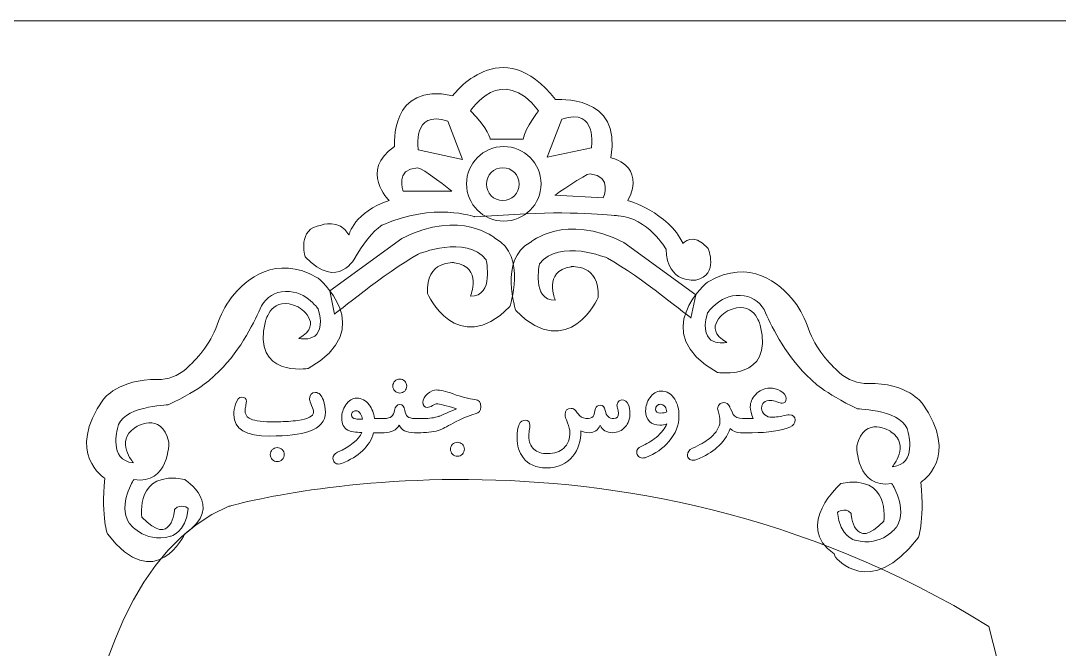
# Model space of a CAD drawing. Header units: millimetres. Extents: x -171.7 to -121.7, y -138.5 to -88.5.
# Drawn here: x -155.94 to -138.34, y -99.15 to -88.5 of the extents above; entities that cross this region are included whole.
import ezdxf

# ---------------------------------------------------------------- set-up
doc = ezdxf.new("R2010")
doc.units = ezdxf.units.MM
doc.header["$MEASUREMENT"] = 0
doc.layers.add('Layer 1', color=7, linetype='Continuous')

msp = doc.modelspace()

# ---------------------------------------------------------------- linework, layer by layer
at = {"layer": 'Layer 1', "color": 250, "lineweight": 18}
msp.add_open_spline([(-168.6577, -88.5016), (-168.6577, -88.5016), (-124.6578, -88.5016), (-124.6578, -88.5016), (-123.0078, -88.5016), (-121.6578, -89.8517), (-121.6578, -91.5016), (-121.6578, -91.5016), (-121.6578, -135.5016), (-121.6578, -135.5016), (-121.6578, -137.1515), (-123.0078, -138.5016), (-124.6578, -138.5016), (-124.6578, -138.5016), (-168.6577, -138.5016), (-168.6577, -138.5016), (-170.3078, -138.5016), (-171.6578, -137.1515), (-171.6578, -135.5016), (-171.6578, -135.5016), (-171.6578, -91.5016), (-171.6578, -91.5016), (-171.6578, -89.8517), (-170.3078, -88.5016), (-168.6577, -88.5016)], degree=3, knots=[0, 0, 0, 0, 0.125, 0.125, 0.125, 0.25, 0.25, 0.25, 0.375, 0.375, 0.375, 0.5, 0.5, 0.5, 0.625, 0.625, 0.625, 0.75, 0.75, 0.75, 0.875, 0.875, 0.875, 1, 1, 1, 1], dxfattribs=at)
at = {"layer": 'Layer 1', "color": 250, "lineweight": 9}
for points, knots in [([(-148.2453, -91.8214), (-148.2453, -91.8214), (-148.9392, -91.5713), (-149.8106, -91.9625), (-149.8106, -91.9625), (-149.9934, -92.0443), (-150.2625, -92.499), (-150.2625, -92.499), (-150.553, -93.0962), (-151.1177, -92.499), (-151.1177, -92.499), (-151.263, -92.023), (-150.8435, -91.9625), (-150.8435, -91.9625), (-150.5427, -91.8453), (-150.3754, -92.1281), (-150.3754, -92.1281), (-150.2869, -91.7405), (-149.6936, -91.5471), (-149.6936, -91.547), (-150.2142, -91.0413), (-149.601, -90.6326), (-149.601, -90.6326), (-149.6977, -89.5299), (-148.6166, -89.7719), (-148.6165, -89.7719), (-147.7936, -88.6585), (-146.8737, -89.8366), (-146.8737, -89.8364), (-145.7281, -89.7396), (-145.9379, -90.8209), (-145.9379, -90.8209), (-145.3415, -90.9425), (-145.6474, -91.5471), (-145.6474, -91.547), (-144.9711, -91.7405), (-144.7129, -92.2732), (-144.7129, -92.2732), (-144.5502, -92.0634), (-144.292, -92.3539), (-144.292, -92.3539), (-144.0958, -92.7998), (-144.497, -92.894), (-144.497, -92.894), (-144.9857, -92.9671), (-145.0018, -92.3701), (-145.0018, -92.3701), (-145.3084, -91.8376), (-145.8085, -91.8052), (-145.8085, -91.8052), (-146.51, -91.7234), (-147.3777, -91.7724), (-147.3777, -91.7724), (-148.2453, -91.8214), (-148.2453, -91.8214)], [0, 0, 0, 0, 0.0555556, 0.0555556, 0.0555556, 0.1111111, 0.1111111, 0.1111111, 0.1666667, 0.1666667, 0.1666667, 0.2222222, 0.2222222, 0.2222222, 0.2777778, 0.2777778, 0.2777778, 0.3333333, 0.3333333, 0.3333333, 0.3888889, 0.3888889, 0.3888889, 0.4444444, 0.4444444, 0.4444444, 0.5, 0.5, 0.5, 0.5555556, 0.5555556, 0.5555556, 0.6111111, 0.6111111, 0.6111111, 0.6666667, 0.6666667, 0.6666667, 0.7222222, 0.7222222, 0.7222222, 0.7777778, 0.7777778, 0.7777778, 0.8333333, 0.8333333, 0.8333333, 0.8888889, 0.8888889, 0.8888889, 0.9444444, 0.9444444, 0.9444444, 1, 1, 1, 1]), ([(-147.9791, -90.5078), (-147.9791, -90.5078), (-148.0095, -90.3366), (-148.3153, -90.0273), (-148.3153, -90.0273), (-147.7909, -89.2044), (-147.1615, -90.0273), (-147.1615, -90.0273), (-147.3827, -90.2988), (-147.4224, -90.5078), (-147.4224, -90.5078), (-147.9791, -90.5078), (-147.9791, -90.5078)], [0, 0, 0, 0, 0.25, 0.25, 0.25, 0.5, 0.5, 0.5, 0.75, 0.75, 0.75, 1, 1, 1, 1]), ([(-148.4498, -90.8505), (-148.4498, -90.8505), (-149.2012, -90.6891), (-149.2012, -90.6891), (-149.2012, -90.6891), (-149.3132, -89.9953), (-148.6998, -90.2049), (-148.6998, -90.2049), (-148.4498, -90.8505), (-148.4498, -90.8505)], [0, 0, 0, 0, 0.3333333, 0.3333333, 0.3333333, 0.6666667, 0.6666667, 0.6666667, 1, 1, 1, 1]), ([(-147.0178, -90.8137), (-147.0178, -90.8137), (-146.2661, -90.6545), (-146.2661, -90.6545), (-146.2661, -90.6545), (-146.1522, -89.961), (-146.7658, -90.1689), (-146.7658, -90.1689), (-147.0178, -90.8137), (-147.0178, -90.8137)], [0, 0, 0, 0, 0.3333333, 0.3333333, 0.3333333, 0.6666667, 0.6666667, 0.6666667, 1, 1, 1, 1]), ([(-147.1197, -91.2639), (-147.1197, -91.6127), (-147.4025, -91.8952), (-147.7511, -91.8952), (-148.0999, -91.8952), (-148.3825, -91.6127), (-148.3825, -91.2639), (-148.3825, -90.9154), (-148.0999, -90.6326), (-147.7511, -90.6326), (-147.4025, -90.6326), (-147.1198, -90.9154), (-147.1197, -91.2639)], [0, 0, 0, 0, 0.25, 0.25, 0.25, 0.5, 0.5, 0.5, 0.75, 0.75, 0.75, 1, 1, 1, 1]), ([(-147.1197, -91.2639), (-147.1197, -91.6127), (-147.4025, -91.8952), (-147.7511, -91.8952), (-148.0999, -91.8952), (-148.3825, -91.6127), (-148.3825, -91.2639), (-148.3825, -90.9154), (-148.0999, -90.6326), (-147.7511, -90.6326), (-147.4025, -90.6326), (-147.1197, -90.9154), (-147.1197, -91.2639)], [0, 0, 0, 0, 0.25, 0.25, 0.25, 0.5, 0.5, 0.5, 0.75, 0.75, 0.75, 1, 1, 1, 1]), ([(-148.6327, -91.3856), (-148.6327, -91.3856), (-149.4557, -91.3856), (-149.4557, -91.3856), (-149.4557, -91.3856), (-149.601, -91.0144), (-149.2137, -90.9904), (-149.1339, -90.9903), (-148.6327, -91.3856), (-148.6327, -91.3856)], [0, 0, 0, 0, 0.3333333, 0.3333333, 0.3333333, 0.6666667, 0.6666667, 0.6666667, 1, 1, 1, 1]), ([(-147.4897, -91.2687), (-147.4897, -91.4224), (-147.6143, -91.5471), (-147.768, -91.5471), (-147.9218, -91.547), (-148.0464, -91.4224), (-148.0464, -91.2687), (-148.0464, -91.1148), (-147.9218, -90.9904), (-147.768, -90.9904), (-147.6143, -90.9903), (-147.4897, -91.1148), (-147.4897, -91.2687)], [0, 0, 0, 0, 0.25, 0.25, 0.25, 0.5, 0.5, 0.5, 0.75, 0.75, 0.75, 1, 1, 1, 1]), ([(-146.8873, -91.4582), (-146.8873, -91.4582), (-146.0656, -91.4999), (-146.0656, -91.4999), (-146.0656, -91.4999), (-145.9013, -91.1367), (-146.2872, -91.0929), (-146.3665, -91.0888), (-146.8873, -91.4582), (-146.8873, -91.4582)], [0, 0, 0, 0, 0.3333333, 0.3333333, 0.3333333, 0.6666667, 0.6666667, 0.6666667, 1, 1, 1, 1]), ([(-148.318, -93.1688), (-148.318, -93.1688), (-148.1, -92.6726), (-148.5843, -92.5999), (-148.5843, -92.5999), (-149.0805, -92.5516), (-149.0443, -93.1204), (-149.0443, -93.1204), (-148.548, -94.2338), (-147.6524, -93.3504), (-147.6524, -93.3504), (-147.3499, -92.4789), (-147.8944, -92.1885), (-147.8944, -92.1884), (-148.4754, -91.6802), (-149.4799, -92.1885), (-149.4799, -92.1885), (-150.6994, -93.076), (-150.6994, -93.076), (-150.6994, -93.076), (-150.6177, -93.4713), (-150.6177, -93.4713), (-150.6177, -93.4713), (-149.7583, -92.7694), (-149.2016, -92.4547), (-149.2016, -92.4546), (-148.3906, -92.1159), (-148.0518, -92.5516), (-148.0518, -92.5516), (-147.9065, -93.1688), (-148.318, -93.1688)], [0, 0, 0, 0, 0.1, 0.1, 0.1, 0.2, 0.2, 0.2, 0.3, 0.3, 0.3, 0.4, 0.4, 0.4, 0.5, 0.5, 0.5, 0.6, 0.6, 0.6, 0.7, 0.7, 0.7, 0.8, 0.8, 0.8, 0.9, 0.9, 0.9, 1, 1, 1, 1]), ([(-146.8784, -93.236), (-146.8784, -93.236), (-147.0961, -92.7397), (-146.6122, -92.6672), (-146.6122, -92.6672), (-146.116, -92.6188), (-146.1522, -93.1875), (-146.1522, -93.1875), (-146.6485, -94.3009), (-147.544, -93.4177), (-147.544, -93.4177), (-147.8465, -92.5462), (-147.302, -92.2557), (-147.302, -92.2557), (-146.721, -91.7473), (-145.7166, -92.2557), (-145.7166, -92.2557), (-144.497, -93.1432), (-144.497, -93.1432), (-144.497, -93.1432), (-144.579, -93.5386), (-144.579, -93.5386), (-144.579, -93.5386), (-145.4381, -92.8368), (-145.9948, -92.522), (-145.9948, -92.5219), (-146.8056, -92.183), (-147.1446, -92.6188), (-147.1446, -92.6188), (-147.2898, -93.2361), (-146.8784, -93.236)], [0, 0, 0, 0, 0.1, 0.1, 0.1, 0.2, 0.2, 0.2, 0.3, 0.3, 0.3, 0.4, 0.4, 0.4, 0.5, 0.5, 0.5, 0.6, 0.6, 0.6, 0.7, 0.7, 0.7, 0.8, 0.8, 0.8, 0.9, 0.9, 0.9, 1, 1, 1, 1]), ([(-153.3286, -96.7754), (-153.3286, -96.7754), (-153.377, -97.4531), (-153.8853, -96.9086), (-153.8853, -96.9086), (-153.8853, -96.9086), (-153.8853, -96.9086), (-153.8853, -96.9086), (-154.0064, -96.1087), (-153.1592, -96.2726), (-153.1592, -96.2726), (-153.1592, -96.2726), (-153.1592, -96.2726), (-153.1592, -96.2726), (-152.4572, -96.7159), (-153.1592, -97.1935), (-153.1592, -97.1935), (-153.1592, -97.1935), (-153.1592, -97.1935), (-153.1592, -97.1935), (-153.6553, -98.2531), (-154.4663, -97.1935), (-154.4663, -97.1935), (-154.4663, -97.1935), (-154.4663, -97.1935), (-154.4663, -97.1935), (-154.5751, -96.9602), (-154.5146, -96.2505), (-154.5146, -96.2505), (-154.5146, -96.2505), (-154.5146, -96.2505), (-154.5148, -96.2505), (-155.1927, -95.8312), (-154.5329, -94.9116), (-154.5328, -94.9116), (-154.2793, -94.5637), (-153.6193, -94.5796), (-153.4431, -94.5838), (-153.2723, -94.5178), (-153.1399, -94.4016), (-152.959, -94.2429), (-152.7298, -93.9901), (-152.6095, -93.6533), (-152.5513, -93.4902), (-152.4761, -93.3332), (-152.3699, -93.1965), (-152.1161, -92.8694), (-151.6209, -92.4537), (-150.9081, -92.8542), (-150.9081, -92.8542), (-150.9081, -92.8542), (-150.9081, -92.8542), (-150.9081, -92.8542), (-149.855, -93.7135), (-151.0655, -94.3912), (-151.0655, -94.3912), (-151.0654, -94.3912), (-151.0654, -94.3912), (-151.0654, -94.3912), (-152.0336, -94.5486), (-151.7915, -93.5924), (-151.7915, -93.5924), (-151.6825, -93.1326), (-151.2347, -93.3504), (-151.2347, -93.3504), (-151.2347, -93.3504), (-151.2347, -93.3504), (-151.2347, -93.3504), (-150.775, -93.6286), (-151.2226, -93.8828), (-151.2226, -93.8828), (-151.2226, -93.8828), (-151.2226, -93.8828), (-151.2224, -93.8829), (-150.7216, -93.9979), (-150.896, -93.3866), (-150.896, -93.3866), (-151.1343, -93.0291), (-151.521, -93.0929), (-151.6827, -93.1196), (-151.817, -93.2322), (-151.8826, -93.3826), (-151.9961, -93.6431), (-152.2537, -94.1558), (-152.6525, -94.5122), (-152.6524, -94.5122), (-152.8687, -94.7421), (-153.4375, -95.0084), (-153.4375, -95.0084), (-153.4375, -95.0083), (-153.4375, -95.0083), (-153.4375, -95.0083), (-154.2604, -95.0325), (-154.2968, -95.4079), (-154.2968, -95.4079), (-154.4542, -95.9525), (-154.0306, -95.9888), (-154.0306, -95.9888), (-154.0306, -95.9888), (-154.0306, -95.9888), (-154.0308, -95.9884), (-154.3451, -95.6256), (-154.0064, -95.3958), (-154.0064, -95.3958), (-154.0064, -95.3958), (-154.0064, -95.3958), (-154.0064, -95.3958), (-153.5586, -95.0932), (-153.4254, -95.6378), (-153.4254, -95.6378), (-153.4254, -95.6377), (-153.4254, -95.6377), (-153.4254, -95.6377), (-153.4262, -96.3751), (-154.0184, -96.2726), (-154.0184, -96.2726), (-154.0184, -96.2726), (-154.0184, -96.2726), (-154.0184, -96.2727), (-154.2968, -96.6908), (-154.1031, -97.0053), (-154.1031, -97.0053), (-154.1031, -97.0053), (-154.1031, -97.0053), (-154.1031, -97.0053), (-153.8611, -97.3564), (-153.4012, -97.2354), (-153.4012, -97.2354), (-153.1361, -97.1778), (-153.0986, -96.7633), (-153.0986, -96.7633), (-153.0986, -96.7633), (-153.0986, -96.7633), (-153.0986, -96.7633), (-153.2198, -96.6666), (-153.3286, -96.7755), (-153.3286, -96.7755), (-153.3286, -96.7754), (-153.3286, -96.7754)], [0, 0, 0, 0, 0.0217391, 0.0217391, 0.0217391, 0.0434783, 0.0434783, 0.0434783, 0.0652174, 0.0652174, 0.0652174, 0.0869565, 0.0869565, 0.0869565, 0.1086957, 0.1086957, 0.1086957, 0.1304348, 0.1304348, 0.1304348, 0.1521739, 0.1521739, 0.1521739, 0.173913, 0.173913, 0.173913, 0.1956522, 0.1956522, 0.1956522, 0.2173913, 0.2173913, 0.2173913, 0.2391304, 0.2391304, 0.2391304, 0.2608696, 0.2608696, 0.2608696, 0.2826087, 0.2826087, 0.2826087, 0.3043478, 0.3043478, 0.3043478, 0.326087, 0.326087, 0.326087, 0.3478261, 0.3478261, 0.3478261, 0.3695652, 0.3695652, 0.3695652, 0.3913043, 0.3913043, 0.3913043, 0.4130435, 0.4130435, 0.4130435, 0.4347826, 0.4347826, 0.4347826, 0.4565217, 0.4565217, 0.4565217, 0.4782609, 0.4782609, 0.4782609, 0.5, 0.5, 0.5, 0.5217391, 0.5217391, 0.5217391, 0.5434783, 0.5434783, 0.5434783, 0.5652174, 0.5652174, 0.5652174, 0.5869565, 0.5869565, 0.5869565, 0.6086957, 0.6086957, 0.6086957, 0.6304348, 0.6304348, 0.6304348, 0.6521739, 0.6521739, 0.6521739, 0.673913, 0.673913, 0.673913, 0.6956522, 0.6956522, 0.6956522, 0.7173913, 0.7173913, 0.7173913, 0.7391304, 0.7391304, 0.7391304, 0.7608696, 0.7608696, 0.7608696, 0.7826087, 0.7826087, 0.7826087, 0.8043478, 0.8043478, 0.8043478, 0.826087, 0.826087, 0.826087, 0.8478261, 0.8478261, 0.8478261, 0.8695652, 0.8695652, 0.8695652, 0.8913043, 0.8913043, 0.8913043, 0.9130435, 0.9130435, 0.9130435, 0.9347826, 0.9347826, 0.9347826, 0.9565217, 0.9565217, 0.9565217, 0.9782609, 0.9782609, 0.9782609, 1, 1, 1, 1]), ([(-141.8677, -96.8427), (-141.8677, -96.8427), (-141.8192, -97.5205), (-141.311, -96.9759), (-141.311, -96.9759), (-141.311, -96.9759), (-141.311, -96.9759), (-141.311, -96.9757), (-141.1903, -96.176), (-142.037, -96.3399), (-142.037, -96.3399), (-142.037, -96.3399), (-142.037, -96.3399), (-142.0374, -96.3399), (-142.8535, -97.0543), (-142.1517, -97.5319), (-142.1517, -97.5319), (-142.1275, -97.5924), (-142.1275, -97.5924), (-142.1275, -97.5924), (-141.541, -98.3202), (-140.73, -97.2608), (-140.73, -97.2608), (-140.73, -97.2608), (-140.73, -97.2608), (-140.73, -97.2608), (-140.6212, -97.0273), (-140.6816, -96.3178), (-140.6816, -96.3178), (-140.6816, -96.3178), (-140.6816, -96.3178), (-140.6816, -96.3178), (-140.0037, -95.8986), (-140.6635, -94.9789), (-140.6635, -94.9789), (-140.917, -94.6309), (-141.5772, -94.6467), (-141.7531, -94.6509), (-141.9239, -94.5852), (-142.0566, -94.4688), (-142.2375, -94.3102), (-142.4664, -94.0575), (-142.5868, -93.7204), (-142.645, -93.5573), (-142.7203, -93.4005), (-142.8265, -93.2636), (-143.0801, -92.9365), (-143.5756, -92.521), (-144.2885, -92.9213), (-144.2885, -92.9213), (-145.3412, -93.7806), (-144.1312, -94.4584), (-144.1312, -94.4584), (-144.1312, -94.4584), (-144.1312, -94.4584), (-144.1312, -94.4584), (-143.1628, -94.6158), (-143.4048, -93.6597), (-143.4048, -93.6596), (-143.5137, -93.1997), (-143.9615, -93.4177), (-143.9615, -93.4177), (-143.9615, -93.4177), (-143.9615, -93.4177), (-143.9615, -93.4177), (-144.4216, -93.696), (-143.9738, -93.9502), (-143.9738, -93.9502), (-143.9738, -93.9501), (-143.9738, -93.9501), (-143.9741, -93.9501), (-144.4747, -94.065), (-144.3005, -93.4539), (-144.3005, -93.4539), (-144.3005, -93.4538), (-144.3005, -93.4538), (-144.3005, -93.4538), (-144.0619, -93.0962), (-143.6752, -93.1603), (-143.5137, -93.187), (-143.3793, -93.2995), (-143.3139, -93.4497), (-143.2004, -93.7102), (-142.9427, -94.2229), (-142.5437, -94.5794), (-142.5437, -94.5794), (-142.3275, -94.8094), (-141.7589, -95.0756), (-141.7589, -95.0756), (-141.7589, -95.0756), (-141.7589, -95.0756), (-141.7589, -95.0756), (-140.9359, -95.0999), (-140.8993, -95.475), (-140.8993, -95.475), (-140.7424, -96.0196), (-141.1656, -96.0559), (-141.166, -96.0559), (-141.166, -96.0559), (-141.166, -96.0559), (-141.1656, -96.0557), (-140.8512, -95.6928), (-141.1898, -95.4629), (-141.1898, -95.4629), (-141.1898, -95.4629), (-141.1898, -95.4629), (-141.1898, -95.4629), (-141.6376, -95.1603), (-141.7708, -95.7051), (-141.7708, -95.7051), (-141.7708, -95.7051), (-141.7708, -95.7051), (-141.7708, -95.7051), (-141.7704, -96.4425), (-141.1779, -96.3399), (-141.1779, -96.3399), (-141.1779, -96.3399), (-141.1779, -96.3399), (-141.1779, -96.3399), (-140.8998, -96.7579), (-141.0932, -97.0726), (-141.0932, -97.0726), (-141.0932, -97.0726), (-141.0932, -97.0726), (-141.0932, -97.0726), (-141.3353, -97.4235), (-141.795, -97.3026), (-141.795, -97.3025), (-142.0601, -97.2452), (-142.0979, -96.8306), (-142.0979, -96.8306), (-142.0977, -96.8306), (-142.0977, -96.8306), (-142.0977, -96.8304), (-141.9766, -96.7337), (-141.8677, -96.8428), (-141.8677, -96.8428), (-141.8677, -96.8427), (-141.8677, -96.8427)], [0, 0, 0, 0, 0.0217391, 0.0217391, 0.0217391, 0.0434783, 0.0434783, 0.0434783, 0.0652174, 0.0652174, 0.0652174, 0.0869565, 0.0869565, 0.0869565, 0.1086957, 0.1086957, 0.1086957, 0.1304348, 0.1304348, 0.1304348, 0.1521739, 0.1521739, 0.1521739, 0.173913, 0.173913, 0.173913, 0.1956522, 0.1956522, 0.1956522, 0.2173913, 0.2173913, 0.2173913, 0.2391304, 0.2391304, 0.2391304, 0.2608696, 0.2608696, 0.2608696, 0.2826087, 0.2826087, 0.2826087, 0.3043478, 0.3043478, 0.3043478, 0.326087, 0.326087, 0.326087, 0.3478261, 0.3478261, 0.3478261, 0.3695652, 0.3695652, 0.3695652, 0.3913043, 0.3913043, 0.3913043, 0.4130435, 0.4130435, 0.4130435, 0.4347826, 0.4347826, 0.4347826, 0.4565217, 0.4565217, 0.4565217, 0.4782609, 0.4782609, 0.4782609, 0.5, 0.5, 0.5, 0.5217391, 0.5217391, 0.5217391, 0.5434783, 0.5434783, 0.5434783, 0.5652174, 0.5652174, 0.5652174, 0.5869565, 0.5869565, 0.5869565, 0.6086957, 0.6086957, 0.6086957, 0.6304348, 0.6304348, 0.6304348, 0.6521739, 0.6521739, 0.6521739, 0.673913, 0.673913, 0.673913, 0.6956522, 0.6956522, 0.6956522, 0.7173913, 0.7173913, 0.7173913, 0.7391304, 0.7391304, 0.7391304, 0.7608696, 0.7608696, 0.7608696, 0.7826087, 0.7826087, 0.7826087, 0.8043478, 0.8043478, 0.8043478, 0.826087, 0.826087, 0.826087, 0.8478261, 0.8478261, 0.8478261, 0.8695652, 0.8695652, 0.8695652, 0.8913043, 0.8913043, 0.8913043, 0.9130435, 0.9130435, 0.9130435, 0.9347826, 0.9347826, 0.9347826, 0.9565217, 0.9565217, 0.9565217, 0.9782609, 0.9782609, 0.9782609, 1, 1, 1, 1]), ([(-149.3955, -94.6898), (-149.3955, -94.7229), (-149.407, -94.7509), (-149.4301, -94.7738), (-149.4532, -94.7969), (-149.4812, -94.8085), (-149.514, -94.8085), (-149.5462, -94.8084), (-149.574, -94.7967), (-149.5972, -94.7734), (-149.6202, -94.75), (-149.6317, -94.7221), (-149.6317, -94.6898), (-149.6317, -94.6569), (-149.6202, -94.6288), (-149.5978, -94.6059), (-149.5752, -94.5828), (-149.5471, -94.5713), (-149.514, -94.5713), (-149.4812, -94.5713), (-149.4532, -94.5828), (-149.4301, -94.6059), (-149.407, -94.6288), (-149.3955, -94.6569), (-149.3955, -94.6898)], [0, 0, 0, 0, 0.125, 0.125, 0.125, 0.25, 0.25, 0.25, 0.375, 0.375, 0.375, 0.5, 0.5, 0.5, 0.625, 0.625, 0.625, 0.75, 0.75, 0.75, 0.875, 0.875, 0.875, 1, 1, 1, 1]), ([(-155.1683, -105.3925), (-155.1683, -105.3925), (-155.604, -98.0341), (-152.4087, -96.727), (-152.4087, -96.727), (-145.8732, -94.8391), (-139.5313, -98.7603), (-139.5313, -98.7603), (-138.1273, -104.2791), (-138.1273, -104.2791), (-138.1273, -104.2791), (-150.4724, -108.8783), (-155.1683, -105.3925)], [0, 0, 0, 0, 0.25, 0.25, 0.25, 0.5, 0.5, 0.5, 0.75, 0.75, 0.75, 1, 1, 1, 1]), ([(-150.7751, -95.1323), (-150.7751, -95.2856), (-150.8678, -95.3944), (-151.0536, -95.459), (-151.2018, -95.5106), (-151.4226, -95.5364), (-151.7154, -95.5364), (-152.1225, -95.5364), (-152.326, -95.4171), (-152.326, -95.1786), (-152.326, -95.1166), (-152.3168, -95.057), (-152.2991, -94.9991), (-152.2737, -94.9173), (-152.2372, -94.8765), (-152.1898, -94.8765), (-152.1395, -94.8765), (-152.1145, -94.9017), (-152.1145, -94.9518), (-152.1145, -94.9689), (-152.1183, -94.9941), (-152.1252, -95.0276), (-152.1324, -95.0609), (-152.136, -95.086), (-152.136, -95.1033), (-152.1359, -95.1611), (-152.1137, -95.204), (-152.069, -95.2322), (-152.0032, -95.2734), (-151.8813, -95.2941), (-151.7043, -95.2941), (-151.7043, -95.2941), (-151.5773, -95.294), (-151.5773, -95.294), (-151.4557, -95.294), (-151.3441, -95.2865), (-151.2434, -95.2713), (-151.0653, -95.2446), (-150.9764, -95.2005), (-150.9764, -95.1394), (-150.9764, -95.1118), (-150.9872, -95.0727), (-151.0091, -95.0218), (-151.0314, -94.971), (-151.0421, -94.9353), (-151.0421, -94.9147), (-151.0421, -94.8378), (-151.0083, -94.7992), (-150.9402, -94.7992), (-150.8837, -94.7992), (-150.8401, -94.8431), (-150.809, -94.9312), (-150.7863, -94.9958), (-150.7751, -95.0628), (-150.7751, -95.1323)], [0, 0, 0, 0, 0.0555556, 0.0555556, 0.0555556, 0.1111111, 0.1111111, 0.1111111, 0.1666667, 0.1666667, 0.1666667, 0.2222222, 0.2222222, 0.2222222, 0.2777778, 0.2777778, 0.2777778, 0.3333333, 0.3333333, 0.3333333, 0.3888889, 0.3888889, 0.3888889, 0.4444444, 0.4444444, 0.4444444, 0.5, 0.5, 0.5, 0.5555556, 0.5555556, 0.5555556, 0.6111111, 0.6111111, 0.6111111, 0.6666667, 0.6666667, 0.6666667, 0.7222222, 0.7222222, 0.7222222, 0.7777778, 0.7777778, 0.7777778, 0.8333333, 0.8333333, 0.8333333, 0.8888889, 0.8888889, 0.8888889, 0.9444444, 0.9444444, 0.9444444, 1, 1, 1, 1]), ([(-148.2347, -95.1616), (-148.3502, -95.1906), (-148.4751, -95.2423), (-148.609, -95.3165), (-148.7261, -95.3812), (-148.7999, -95.4194), (-148.8307, -95.4312), (-148.9173, -95.4635), (-149.0265, -95.4796), (-149.1577, -95.4796), (-149.1577, -95.4796), (-149.1977, -95.4796), (-149.1977, -95.4796), (-149.1977, -95.4796), (-149.2565, -95.4796), (-149.2565, -95.4796), (-149.2565, -95.4796), (-149.2666, -95.4796), (-149.2666, -95.4796), (-149.4028, -95.4796), (-149.4882, -95.4374), (-149.5224, -95.3529), (-149.574, -95.4374), (-149.6587, -95.4796), (-149.7761, -95.4796), (-149.7761, -95.4796), (-149.7887, -95.4796), (-149.7887, -95.4796), (-149.7887, -95.4796), (-149.8483, -95.4796), (-149.8483, -95.4796), (-149.8483, -95.4796), (-149.9568, -95.4796), (-149.9568, -95.4796), (-150.0253, -95.7128), (-150.2065, -95.8869), (-150.5001, -96.0013), (-150.5178, -96.0083), (-150.535, -96.0117), (-150.5517, -96.0117), (-150.5789, -96.0117), (-150.6017, -96.0027), (-150.6198, -95.9848), (-150.6374, -95.9669), (-150.6463, -95.9442), (-150.6463, -95.9169), (-150.6463, -95.8687), (-150.6205, -95.833), (-150.5682, -95.8096), (-150.3523, -95.714), (-150.2146, -95.6024), (-150.1545, -95.4744), (-150.2665, -95.4744), (-150.3473, -95.4614), (-150.397, -95.4354), (-150.4651, -95.3996), (-150.4989, -95.3319), (-150.4989, -95.2322), (-150.4989, -95.1538), (-150.4754, -95.0796), (-150.4289, -95.0095), (-150.3773, -94.9326), (-150.3166, -94.8941), (-150.2466, -94.8941), (-150.1611, -94.8941), (-150.0899, -94.9312), (-150.033, -95.0056), (-149.983, -95.0712), (-149.9537, -95.1491), (-149.9453, -95.2394), (-149.9453, -95.2394), (-149.8483, -95.2394), (-149.8483, -95.2394), (-149.8483, -95.2394), (-149.7887, -95.2394), (-149.7887, -95.2394), (-149.7887, -95.2394), (-149.7741, -95.2394), (-149.7741, -95.2394), (-149.6744, -95.2394), (-149.617, -95.1936), (-149.6017, -95.1017), (-149.5914, -95.036), (-149.5624, -95.0034), (-149.514, -95.0034), (-149.4658, -95.0034), (-149.4378, -95.0361), (-149.4298, -95.1017), (-149.4186, -95.1936), (-149.3643, -95.2394), (-149.2666, -95.2394), (-149.2666, -95.2394), (-149.2565, -95.2394), (-149.2565, -95.2394), (-149.2565, -95.2394), (-149.1977, -95.2394), (-149.1977, -95.2394), (-149.1977, -95.2394), (-149.11, -95.2394), (-149.11, -95.2394), (-149.0104, -95.2394), (-148.9253, -95.2273), (-148.8545, -95.2032), (-148.838, -95.1976), (-148.7371, -95.1553), (-148.5525, -95.0759), (-148.7368, -95.0185), (-148.8473, -94.9899), (-148.8846, -94.9899), (-148.9003, -94.9899), (-148.9253, -95.0003), (-148.9604, -95.0208), (-148.995, -95.0414), (-149.0215, -95.0519), (-149.04, -95.0519), (-149.0943, -95.0519), (-149.1215, -95.0218), (-149.1215, -94.962), (-149.1215, -94.9138), (-149.0954, -94.8675), (-149.043, -94.8229), (-148.9911, -94.7782), (-148.9404, -94.7558), (-148.8915, -94.7558), (-148.8311, -94.7557), (-148.7376, -94.7782), (-148.6111, -94.8229), (-148.4648, -94.8746), (-148.342, -94.906), (-148.2432, -94.917), (-148.1743, -94.9244), (-148.1401, -94.9662), (-148.1401, -95.0418), (-148.1401, -95.1058), (-148.1716, -95.1459), (-148.2347, -95.1616)], [0, 0, 0, 0, 0.0222222, 0.0222222, 0.0222222, 0.0444444, 0.0444444, 0.0444444, 0.0666667, 0.0666667, 0.0666667, 0.0888889, 0.0888889, 0.0888889, 0.1111111, 0.1111111, 0.1111111, 0.1333333, 0.1333333, 0.1333333, 0.1555556, 0.1555556, 0.1555556, 0.1777778, 0.1777778, 0.1777778, 0.2, 0.2, 0.2, 0.2222222, 0.2222222, 0.2222222, 0.2444444, 0.2444444, 0.2444444, 0.2666667, 0.2666667, 0.2666667, 0.2888889, 0.2888889, 0.2888889, 0.3111111, 0.3111111, 0.3111111, 0.3333333, 0.3333333, 0.3333333, 0.3555556, 0.3555556, 0.3555556, 0.3777778, 0.3777778, 0.3777778, 0.4, 0.4, 0.4, 0.4222222, 0.4222222, 0.4222222, 0.4444444, 0.4444444, 0.4444444, 0.4666667, 0.4666667, 0.4666667, 0.4888889, 0.4888889, 0.4888889, 0.5111111, 0.5111111, 0.5111111, 0.5333333, 0.5333333, 0.5333333, 0.5555556, 0.5555556, 0.5555556, 0.5777778, 0.5777778, 0.5777778, 0.6, 0.6, 0.6, 0.6222222, 0.6222222, 0.6222222, 0.6444444, 0.6444444, 0.6444444, 0.6666667, 0.6666667, 0.6666667, 0.6888889, 0.6888889, 0.6888889, 0.7111111, 0.7111111, 0.7111111, 0.7333333, 0.7333333, 0.7333333, 0.7555556, 0.7555556, 0.7555556, 0.7777778, 0.7777778, 0.7777778, 0.8, 0.8, 0.8, 0.8222222, 0.8222222, 0.8222222, 0.8444444, 0.8444444, 0.8444444, 0.8666667, 0.8666667, 0.8666667, 0.8888889, 0.8888889, 0.8888889, 0.9111111, 0.9111111, 0.9111111, 0.9333333, 0.9333333, 0.9333333, 0.9555556, 0.9555556, 0.9555556, 0.9777778, 0.9777778, 0.9777778, 1, 1, 1, 1]), ([(-144.7829, -95.1951), (-144.7829, -95.3533), (-144.8394, -95.4979), (-144.953, -95.6291), (-145.0545, -95.7467), (-145.1846, -95.8363), (-145.3426, -95.8983), (-145.3604, -95.9052), (-145.3785, -95.9086), (-145.3961, -95.9086), (-145.4246, -95.9086), (-145.4488, -95.8994), (-145.4688, -95.8813), (-145.4893, -95.8631), (-145.4993, -95.8402), (-145.4993, -95.8126), (-145.4993, -95.7694), (-145.4746, -95.7367), (-145.425, -95.7148), (-145.3338, -95.6741), (-145.2491, -95.6222), (-145.1715, -95.5591), (-145.0772, -95.4819), (-145.0164, -95.4054), (-144.9892, -95.329), (-145.0214, -95.345), (-145.0603, -95.3529), (-145.1056, -95.3529), (-145.1818, -95.3529), (-145.2411, -95.3309), (-145.2838, -95.2873), (-145.3265, -95.2438), (-145.3476, -95.1837), (-145.3476, -95.1074), (-145.3476, -95.0297), (-145.3242, -94.9566), (-145.2765, -94.8879), (-145.2246, -94.8121), (-145.163, -94.7745), (-145.0922, -94.7745), (-144.9883, -94.7745), (-144.9088, -94.8208), (-144.8529, -94.9137), (-144.8063, -94.9912), (-144.7829, -95.0851), (-144.7829, -95.1951)], [0, 0, 0, 0, 0.0666667, 0.0666667, 0.0666667, 0.1333333, 0.1333333, 0.1333333, 0.2, 0.2, 0.2, 0.2666667, 0.2666667, 0.2666667, 0.3333333, 0.3333333, 0.3333333, 0.4, 0.4, 0.4, 0.4666667, 0.4666667, 0.4666667, 0.5333333, 0.5333333, 0.5333333, 0.6, 0.6, 0.6, 0.6666667, 0.6666667, 0.6666667, 0.7333333, 0.7333333, 0.7333333, 0.8, 0.8, 0.8, 0.8666667, 0.8666667, 0.8666667, 0.9333333, 0.9333333, 0.9333333, 1, 1, 1, 1]), ([(-142.9019, -95.3844), (-143.0593, -95.4479), (-143.2724, -95.4796), (-143.5414, -95.4796), (-143.5414, -95.4796), (-143.6714, -95.4796), (-143.6714, -95.4796), (-143.6714, -95.4796), (-143.7288, -95.4796), (-143.7288, -95.4796), (-143.7288, -95.4796), (-143.7406, -95.4796), (-143.7406, -95.4796), (-143.8149, -95.4796), (-143.8726, -95.4552), (-143.9138, -95.4063), (-143.9626, -95.5364), (-144.0372, -95.6453), (-144.1384, -95.7332), (-144.2238, -95.8075), (-144.3385, -95.8746), (-144.4828, -95.9344), (-144.5044, -95.9433), (-144.5239, -95.9476), (-144.5428, -95.9476), (-144.5694, -95.9476), (-144.5924, -95.9393), (-144.6112, -95.9225), (-144.6301, -95.9055), (-144.6398, -95.8838), (-144.6398, -95.857), (-144.6397, -95.8081), (-144.6109, -95.7703), (-144.5528, -95.7436), (-144.4304, -95.6864), (-144.3374, -95.6334), (-144.2735, -95.5838), (-144.1754, -95.5081), (-144.1146, -95.4225), (-144.0923, -95.3271), (-144.0892, -95.3154), (-144.088, -95.3019), (-144.088, -95.2869), (-144.088, -95.2327), (-144.0989, -95.1738), (-144.1211, -95.1105), (-144.125, -95.0989), (-144.1274, -95.0868), (-144.1274, -95.0745), (-144.1274, -95.0456), (-144.1178, -95.0213), (-144.0984, -95.0013), (-144.0792, -94.9812), (-144.055, -94.9702), (-144.0261, -94.9683), (-143.9826, -94.9649), (-143.9484, -94.9901), (-143.923, -95.0437), (-143.9214, -95.0472), (-143.9022, -95.0889), (-143.8653, -95.169), (-143.832, -95.2151), (-143.7788, -95.2386), (-143.706, -95.2394), (-143.706, -95.2394), (-143.7025, -95.2394), (-143.7025, -95.2394), (-143.7025, -95.2394), (-143.6714, -95.2394), (-143.6714, -95.2394), (-143.6714, -95.2394), (-143.5249, -95.2394), (-143.5249, -95.2394), (-143.5575, -95.163), (-143.5741, -95.0964), (-143.5741, -95.0401), (-143.574, -94.9699), (-143.5449, -94.902), (-143.4867, -94.8365), (-143.4193, -94.7613), (-143.3362, -94.7239), (-143.2382, -94.7239), (-143.1808, -94.7239), (-143.1239, -94.739), (-143.067, -94.7692), (-143.0004, -94.8049), (-142.9669, -94.8493), (-142.9669, -94.9023), (-142.9669, -94.9553), (-142.9888, -94.9816), (-143.0327, -94.9816), (-143.05, -94.9816), (-143.0801, -94.9737), (-143.1227, -94.9579), (-143.165, -94.9422), (-143.1982, -94.9343), (-143.2217, -94.9343), (-143.3293, -94.9343), (-143.3836, -94.9773), (-143.3836, -95.0631), (-143.3836, -95.1113), (-143.3644, -95.1497), (-143.3266, -95.1786), (-143.2923, -95.2053), (-143.2505, -95.2188), (-143.2009, -95.2188), (-143.1466, -95.2188), (-143.0678, -95.2069), (-142.9638, -95.1826), (-142.9457, -95.1786), (-142.9296, -95.1765), (-142.9142, -95.1765), (-142.8477, -95.1765), (-142.8142, -95.2059), (-142.8142, -95.2644), (-142.8142, -95.3209), (-142.8434, -95.361), (-142.9019, -95.3844)], [0, 0, 0, 0, 0.025641, 0.025641, 0.025641, 0.0512821, 0.0512821, 0.0512821, 0.0769231, 0.0769231, 0.0769231, 0.1025641, 0.1025641, 0.1025641, 0.1282051, 0.1282051, 0.1282051, 0.1538462, 0.1538462, 0.1538462, 0.1794872, 0.1794872, 0.1794872, 0.2051282, 0.2051282, 0.2051282, 0.2307692, 0.2307692, 0.2307692, 0.2564103, 0.2564103, 0.2564103, 0.2820513, 0.2820513, 0.2820513, 0.3076923, 0.3076923, 0.3076923, 0.3333333, 0.3333333, 0.3333333, 0.3589744, 0.3589744, 0.3589744, 0.3846154, 0.3846154, 0.3846154, 0.4102564, 0.4102564, 0.4102564, 0.4358974, 0.4358974, 0.4358974, 0.4615385, 0.4615385, 0.4615385, 0.4871795, 0.4871795, 0.4871795, 0.5128205, 0.5128205, 0.5128205, 0.5384615, 0.5384615, 0.5384615, 0.5641026, 0.5641026, 0.5641026, 0.5897436, 0.5897436, 0.5897436, 0.6153846, 0.6153846, 0.6153846, 0.6410256, 0.6410256, 0.6410256, 0.6666667, 0.6666667, 0.6666667, 0.6923077, 0.6923077, 0.6923077, 0.7179487, 0.7179487, 0.7179487, 0.7435897, 0.7435897, 0.7435897, 0.7692308, 0.7692308, 0.7692308, 0.7948718, 0.7948718, 0.7948718, 0.8205128, 0.8205128, 0.8205128, 0.8461538, 0.8461538, 0.8461538, 0.8717949, 0.8717949, 0.8717949, 0.8974359, 0.8974359, 0.8974359, 0.9230769, 0.9230769, 0.9230769, 0.9487179, 0.9487179, 0.9487179, 0.974359, 0.974359, 0.974359, 1, 1, 1, 1]), ([(-145.6128, -95.1531), (-145.6128, -95.2442), (-145.6393, -95.3202), (-145.6932, -95.3815), (-145.7486, -95.447), (-145.8213, -95.4796), (-145.9105, -95.4796), (-146.009, -95.4796), (-146.0782, -95.4381), (-146.1187, -95.3548), (-146.1552, -95.4381), (-146.216, -95.4796), (-146.3015, -95.4796), (-146.3668, -95.4796), (-146.4149, -95.4683), (-146.4456, -95.4456), (-146.4456, -95.6208), (-146.49, -95.7649), (-146.5789, -95.8777), (-146.6823, -96.0096), (-146.8335, -96.0756), (-147.0313, -96.0756), (-147.2067, -96.0756), (-147.3375, -96.018), (-147.424, -95.9023), (-147.4922, -95.8117), (-147.5265, -95.7002), (-147.5265, -95.5684), (-147.5265, -95.3669), (-147.4795, -95.2663), (-147.386, -95.2663), (-147.3352, -95.2663), (-147.3098, -95.2961), (-147.3098, -95.356), (-147.3098, -95.3765), (-147.3129, -95.4071), (-147.3191, -95.4477), (-147.3252, -95.4883), (-147.3283, -95.5189), (-147.3283, -95.5394), (-147.3283, -95.6349), (-147.2991, -95.7085), (-147.2406, -95.7601), (-147.1848, -95.8096), (-147.1086, -95.8344), (-147.0116, -95.8344), (-146.892, -95.8344), (-146.7993, -95.8034), (-146.7336, -95.7415), (-146.6646, -95.6776), (-146.6304, -95.5866), (-146.6304, -95.4683), (-146.6304, -95.4319), (-146.6442, -95.3796), (-146.6719, -95.3115), (-146.7, -95.2436), (-146.7139, -95.197), (-146.7139, -95.1725), (-146.7139, -95.1022), (-146.6788, -95.0673), (-146.6085, -95.0673), (-146.5811, -95.0672), (-146.5558, -95.082), (-146.5323, -95.1118), (-146.4957, -95.1582), (-146.4722, -95.1859), (-146.4611, -95.1948), (-146.425, -95.2246), (-146.3769, -95.2394), (-146.318, -95.2394), (-146.2703, -95.2394), (-146.2392, -95.2202), (-146.2241, -95.1815), (-146.2198, -95.1614), (-146.2115, -95.1251), (-146.1983, -95.0726), (-146.1879, -95.0333), (-146.161, -95.0136), (-146.1179, -95.0136), (-146.0718, -95.0136), (-146.0433, -95.0437), (-146.0321, -95.1038), (-146.0164, -95.1941), (-145.9674, -95.2394), (-145.8848, -95.2394), (-145.8332, -95.2394), (-145.8074, -95.2101), (-145.8074, -95.1515), (-145.8074, -95.1363), (-145.8117, -95.1137), (-145.8205, -95.0838), (-145.829, -95.0538), (-145.8332, -95.0313), (-145.8332, -95.016), (-145.8332, -94.9926), (-145.8252, -94.9714), (-145.809, -94.9529), (-145.7928, -94.9343), (-145.7736, -94.9249), (-145.7509, -94.9249), (-145.7004, -94.9248), (-145.6636, -94.9522), (-145.6393, -95.0066), (-145.6216, -95.0464), (-145.6128, -95.0953), (-145.6128, -95.1531)], [0, 0, 0, 0, 0.0285714, 0.0285714, 0.0285714, 0.0571429, 0.0571429, 0.0571429, 0.0857143, 0.0857143, 0.0857143, 0.1142857, 0.1142857, 0.1142857, 0.1428571, 0.1428571, 0.1428571, 0.1714286, 0.1714286, 0.1714286, 0.2, 0.2, 0.2, 0.2285714, 0.2285714, 0.2285714, 0.2571429, 0.2571429, 0.2571429, 0.2857143, 0.2857143, 0.2857143, 0.3142857, 0.3142857, 0.3142857, 0.3428571, 0.3428571, 0.3428571, 0.3714286, 0.3714286, 0.3714286, 0.4, 0.4, 0.4, 0.4285714, 0.4285714, 0.4285714, 0.4571429, 0.4571429, 0.4571429, 0.4857143, 0.4857143, 0.4857143, 0.5142857, 0.5142857, 0.5142857, 0.5428571, 0.5428571, 0.5428571, 0.5714286, 0.5714286, 0.5714286, 0.6, 0.6, 0.6, 0.6285714, 0.6285714, 0.6285714, 0.6571429, 0.6571429, 0.6571429, 0.6857143, 0.6857143, 0.6857143, 0.7142857, 0.7142857, 0.7142857, 0.7428571, 0.7428571, 0.7428571, 0.7714286, 0.7714286, 0.7714286, 0.8, 0.8, 0.8, 0.8285714, 0.8285714, 0.8285714, 0.8571429, 0.8571429, 0.8571429, 0.8857143, 0.8857143, 0.8857143, 0.9142857, 0.9142857, 0.9142857, 0.9428571, 0.9428571, 0.9428571, 0.9714286, 0.9714286, 0.9714286, 1, 1, 1, 1]), ([(-144.9892, -95.127), (-144.9917, -95.094), (-145.0018, -95.0651), (-145.0195, -95.0405), (-145.0399, -95.0122), (-145.0657, -94.9981), (-145.096, -94.9981), (-145.1184, -94.9981), (-145.138, -95.0058), (-145.1541, -95.0215), (-145.1706, -95.0368), (-145.1788, -95.0559), (-145.1788, -95.0785), (-145.1788, -95.1239), (-145.1492, -95.1467), (-145.0899, -95.1467), (-145.0465, -95.1467), (-145.013, -95.1401), (-144.9892, -95.127)], [0, 0, 0, 0, 0.1666667, 0.1666667, 0.1666667, 0.3333333, 0.3333333, 0.3333333, 0.5, 0.5, 0.5, 0.6666667, 0.6666667, 0.6666667, 0.8333333, 0.8333333, 0.8333333, 1, 1, 1, 1]), ([(-150.1473, -95.2529), (-150.1495, -95.2185), (-150.16, -95.1869), (-150.1792, -95.1579), (-150.2016, -95.1243), (-150.2285, -95.1074), (-150.2607, -95.1074), (-150.2807, -95.1074), (-150.2982, -95.1145), (-150.3123, -95.1286), (-150.327, -95.1426), (-150.3339, -95.1597), (-150.3339, -95.1795), (-150.3339, -95.2161), (-150.3092, -95.2388), (-150.2596, -95.2476), (-150.2404, -95.2511), (-150.203, -95.2529), (-150.1473, -95.2529)], [0, 0, 0, 0, 0.1666667, 0.1666667, 0.1666667, 0.3333333, 0.3333333, 0.3333333, 0.5, 0.5, 0.5, 0.6666667, 0.6666667, 0.6666667, 0.8333333, 0.8333333, 0.8333333, 1, 1, 1, 1]), ([(-151.4731, -95.8509), (-151.4731, -95.8831), (-151.4846, -95.911), (-151.5077, -95.9344), (-151.5308, -95.9577), (-151.5585, -95.9694), (-151.5908, -95.9694), (-151.6239, -95.9694), (-151.6516, -95.9579), (-151.6747, -95.9348), (-151.6978, -95.9119), (-151.7093, -95.8838), (-151.7093, -95.8509), (-151.7093, -95.8178), (-151.6978, -95.7898), (-151.6747, -95.7668), (-151.6516, -95.7438), (-151.6239, -95.7323), (-151.5908, -95.7323), (-151.5578, -95.7322), (-151.5301, -95.7438), (-151.5073, -95.7668), (-151.4846, -95.7897), (-151.4731, -95.8178), (-151.4731, -95.8509)], [0, 0, 0, 0, 0.125, 0.125, 0.125, 0.25, 0.25, 0.25, 0.375, 0.375, 0.375, 0.5, 0.5, 0.5, 0.625, 0.625, 0.625, 0.75, 0.75, 0.75, 0.875, 0.875, 0.875, 1, 1, 1, 1]), ([(-148.4183, -95.759), (-148.4183, -95.792), (-148.4298, -95.8202), (-148.4529, -95.8436), (-148.476, -95.8669), (-148.5041, -95.8786), (-148.5368, -95.8786), (-148.5698, -95.8786), (-148.5979, -95.8669), (-148.6207, -95.8436), (-148.6433, -95.8201), (-148.6545, -95.792), (-148.6545, -95.759), (-148.6545, -95.7266), (-148.643, -95.6991), (-148.6199, -95.676), (-148.5968, -95.653), (-148.5691, -95.6414), (-148.5368, -95.6414), (-148.5041, -95.6414), (-148.476, -95.6528), (-148.4529, -95.6755), (-148.4298, -95.6981), (-148.4183, -95.726), (-148.4183, -95.759)], [0, 0, 0, 0, 0.125, 0.125, 0.125, 0.25, 0.25, 0.25, 0.375, 0.375, 0.375, 0.5, 0.5, 0.5, 0.625, 0.625, 0.625, 0.75, 0.75, 0.75, 0.875, 0.875, 0.875, 1, 1, 1, 1])]:
    msp.add_open_spline(points, degree=3, knots=knots, dxfattribs=at)

doc.saveas('drawing.dxf')
